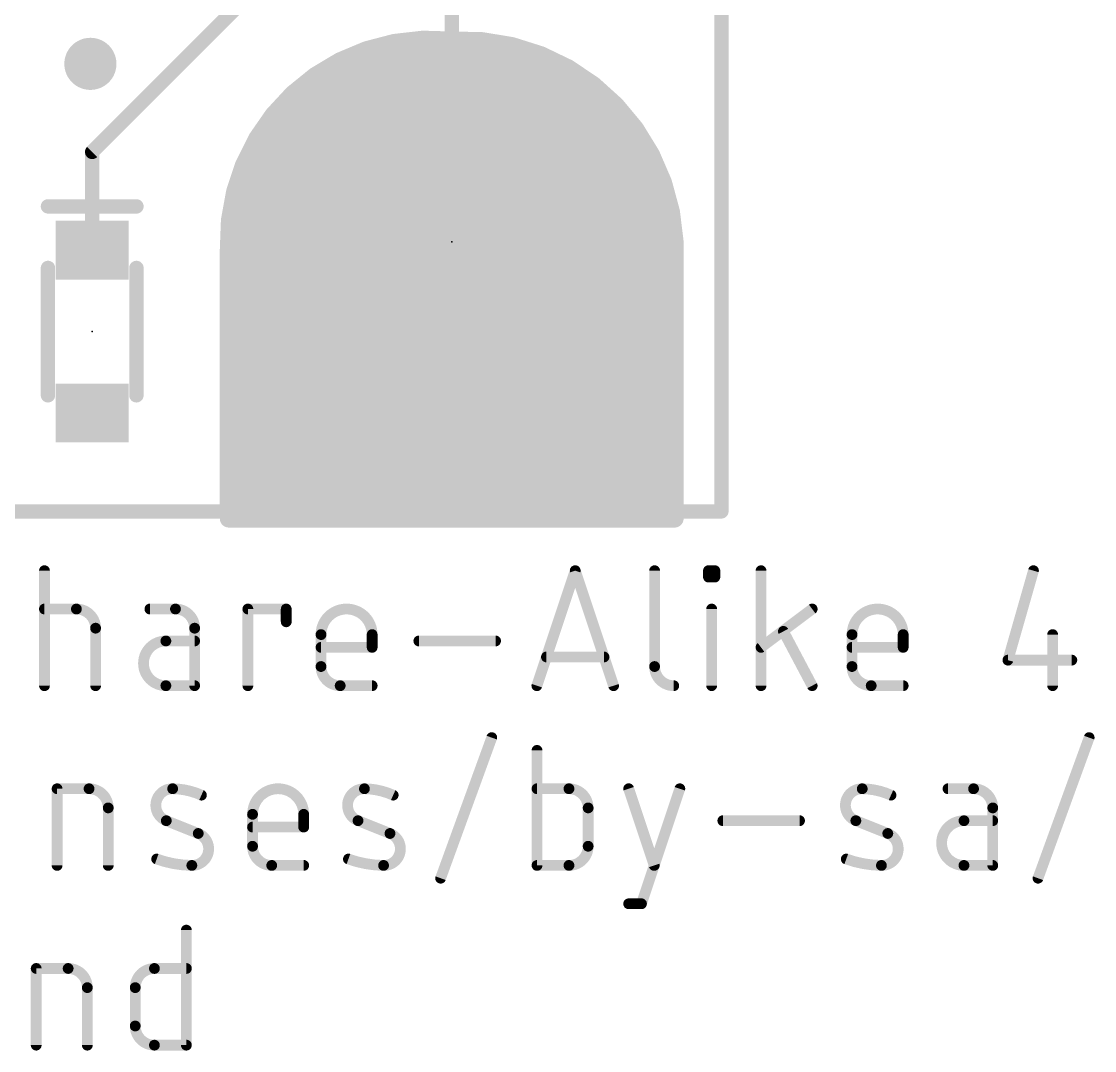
# Model space of a CAD drawing. Extents: x -32 to 103, y -61 to 35.
# Drawn here: x 28.21 to 43.37, y -7.62 to 6.92 of the extents above; entities that cross this region are included whole.
import ezdxf

# ---------------------------------------------------------------- set-up
doc = ezdxf.new("R2010")
doc.units = 0
for name, color, linetype in [('1', 12, 'CONTINUOUS'), ('16', 132, 'CONTINUOUS'), ('17', 110, 'CONTINUOUS'), ('18', 110, 'CONTINUOUS'), ('20', 53, 'CONTINUOUS'), ('21', 41, 'CONTINUOUS'), ('23', 53, 'CONTINUOUS'), ('29', 253, 'CONTINUOUS'), ('31', 253, 'CONTINUOUS'), ('51', 53, 'CONTINUOUS')]:
    doc.layers.add(name, color=color, linetype=linetype)

# ---------------------------------------------------------------- blocks, each defined once
blk = doc.blocks.new('RECT')
blk.add_solid([(-0.5, -0.5), (0.5, -0.5), (-0.5, 0.5), (0.5, 0.5)])
blk = doc.blocks.new('ROUNDP')
at = {"const_width": 0.5}
blk.add_lwpolyline([(0, -0.25, 1), (0, 0.25, 1), (0, -0.25)], format="xyb", dxfattribs=at)
blk = doc.blocks.new('ROUNDV')
at = {"const_width": 0.5}
blk.add_lwpolyline([(0, -0.25, 1), (0, 0.25, 1), (0, -0.25)], format="xyb", dxfattribs=at)

msp = doc.modelspace()

# ---------------------------------------------------------------- linework, layer by layer
at = {"layer": '1'}
for points, const_width in [([(38.1, 0), (38.1, 25.4)], 0.2032), ([(29.21, 5.08), (31.75, 7.62)], 0.2032), ([(34.29, 3.556), (34.29, 7.62)], 0.2032), ([(33.8562, 6.573), (33.4313, 6.4805)], 0.254), ([(34.29, 6.604), (33.8562, 6.573)], 0.254), ([(34.7238, 6.573), (34.29, 6.604)], 0.254), ([(35.1487, 6.4805), (34.7238, 6.573)], 0.254), ([(33.4313, 6.4805), (33.0238, 6.3286)], 0.254), ([(35.5562, 6.3286), (35.1487, 6.4805)], 0.254), ([(33.0238, 6.3286), (32.6421, 6.1201)], 0.254), ([(33.0813, 6.35), (35.4987, 6.35)], 0.254), ([(35.9379, 6.1201), (35.5562, 6.3286)], 0.254), ([(32.6421, 6.1201), (32.294, 5.8595)], 0.254), ([(32.6099, 6.096), (35.9701, 6.096)], 0.254), ([(36.286, 5.8595), (35.9379, 6.1201)], 0.254), ([(32.294, 5.8595), (31.9865, 5.552)], 0.254), ([(32.2765, 5.842), (36.3035, 5.842)], 0.254), ([(36.5935, 5.552), (36.286, 5.8595)], 0.254), ([(31.9865, 5.552), (31.7259, 5.2039)], 0.254), ([(32.0225, 5.588), (36.5575, 5.588)], 0.254), ([(36.8541, 5.2039), (36.5935, 5.552)], 0.254), ([(31.8233, 5.334), (36.7567, 5.334)], 0.254), ([(31.7259, 5.2039), (31.5174, 4.8222)], 0.254), ([(37.0626, 4.8222), (36.8541, 5.2039)], 0.254), ([(29.21, 3.69), (29.21, 5.08)], 0.2032), ([(31.6582, 5.08), (36.9218, 5.08)], 0.254), ([(31.5174, 4.8222), (31.3655, 4.4147)], 0.254), ([(31.5195, 4.826), (37.0605, 4.826)], 0.254), ([(37.2145, 4.4147), (37.0626, 4.8222)], 0.254), ([(31.4241, 4.572), (37.1559, 4.572)], 0.254), ([(31.3655, 4.4147), (31.273, 3.9898)], 0.254), ([(31.3444, 4.318), (37.2356, 4.318)], 0.254), ([(37.307, 3.9898), (37.2145, 4.4147)], 0.254), ([(31.273, 3.9898), (31.242, 3.556)], 0.254), ([(31.2892, 4.064), (37.2908, 4.064)], 0.254), ([(37.338, 3.556), (37.307, 3.9898)], 0.254), ([(31.2602, 3.81), (37.3198, 3.81)], 0.254), ([(31.242, 3.556), (31.242, 0)], 0.254), ([(31.242, 3.556), (37.338, 3.556)], 0.254), ([(37.338, 0), (37.338, 3.556)], 0.254), ([(31.242, 3.302), (37.338, 3.302)], 0.254), ([(31.242, 3.048), (37.338, 3.048)], 0.254), ([(31.242, 2.794), (37.338, 2.794)], 0.254), ([(31.242, 2.54), (37.338, 2.54)], 0.254), ([(31.242, 2.286), (37.338, 2.286)], 0.254), ([(31.242, 2.032), (37.338, 2.032)], 0.254), ([(31.242, 1.778), (37.338, 1.778)], 0.254), ([(31.242, 1.524), (37.338, 1.524)], 0.254), ([(31.242, 1.27), (37.338, 1.27)], 0.254), ([(31.242, 1.016), (37.338, 1.016)], 0.254), ([(31.242, 0.762), (37.338, 0.762)], 0.254), ([(31.242, 0.508), (37.338, 0.508)], 0.254), ([(31.242, 0.254), (37.338, 0.254)], 0.254), ([(0, 0), (38.1, 0)], 0.2032), ([(31.242, 0), (37.338, 0)], 0.254), ([(31.242, 0), (37.338, 0)], 0.254)]:
    msp.add_lwpolyline(points, dxfattribs=dict(at, const_width=const_width))
for points, const_width in [([(33.8517, 6.6363, 1), (33.8608, 6.5096)], 0.127), ([(33.8697, 6.5109, 1), (33.8427, 6.635)], 0.127), ([(34.2945, 6.6673, 1), (34.2855, 6.5407)], 0.127), ([(34.2945, 6.5407, 1), (34.2855, 6.6673)], 0.127), ([(34.7373, 6.635, 1), (34.7103, 6.5109)], 0.127), ([(34.7192, 6.5096, 1), (34.7283, 6.6363)], 0.127), ([(33.4178, 6.5426, 1), (33.4448, 6.4185)], 0.127), ([(33.4535, 6.421, 1), (33.4091, 6.54)], 0.127), ([(35.1709, 6.54, 1), (35.1265, 6.421)], 0.127), ([(35.1352, 6.4185, 1), (35.1622, 6.5426)], 0.127), ([(33.0016, 6.3881, 1), (33.046, 6.2691)], 0.127), ([(33.0542, 6.2728, 1), (32.9934, 6.3843)], 0.127), ([(33.0813, 6.4135, 1), (33.0813, 6.2865)], 0.127), ([(35.5866, 6.3843, 1), (35.5258, 6.2728)], 0.127), ([(35.4987, 6.2865, 1), (35.4987, 6.4135)], 0.127), ([(35.534, 6.2691, 1), (35.5784, 6.3881)], 0.127), ([(32.6099, 6.1595, 1), (32.6099, 6.0325)], 0.127), ([(32.6117, 6.1759, 1), (32.6726, 6.0644)], 0.127), ([(32.6802, 6.0693, 1), (32.6041, 6.171)], 0.127), ([(35.9759, 6.171, 1), (35.8998, 6.0693)], 0.127), ([(35.9074, 6.0644, 1), (35.9683, 6.1759)], 0.127), ([(35.9701, 6.0325, 1), (35.9701, 6.1595)], 0.127), ([(32.2765, 5.9055, 1), (32.2765, 5.7785)], 0.127), ([(32.2559, 5.9104, 1), (32.332, 5.8087)], 0.127), ([(32.3389, 5.8146, 1), (32.2491, 5.9044)], 0.127), ([(36.3309, 5.9044, 1), (36.2411, 5.8146)], 0.127), ([(36.248, 5.8087, 1), (36.3241, 5.9104)], 0.127), ([(36.3035, 5.7785, 1), (36.3035, 5.9055)], 0.127), ([(31.9416, 5.5969, 1), (32.0314, 5.5071)], 0.127), ([(32.0373, 5.514, 1), (31.9356, 5.5901)], 0.127), ([(32.0225, 5.6515, 1), (32.0225, 5.5245)], 0.127), ([(36.6444, 5.5901, 1), (36.5427, 5.514)], 0.127), ([(36.5486, 5.5071, 1), (36.6384, 5.5969)], 0.127), ([(36.5575, 5.5245, 1), (36.5575, 5.6515)], 0.127), ([(31.8233, 5.3975, 1), (31.8233, 5.2705)], 0.127), ([(36.7567, 5.2705, 1), (36.7567, 5.3975)], 0.127), ([(31.7816, 5.1734, 1), (31.6701, 5.2343)], 0.127), ([(36.9099, 5.2343, 1), (36.7984, 5.1734)], 0.127), ([(29.2608, 5.08, 1), (29.1592, 5.08)], 0.1016), ([(29.1741, 5.1159, 1), (29.2459, 5.0441)], 0.1016), ([(31.6582, 5.1435, 1), (31.6582, 5.0165)], 0.127), ([(31.675, 5.2419, 1), (31.7767, 5.1658)], 0.127), ([(36.8033, 5.1658, 1), (36.905, 5.2419)], 0.127), ([(36.9218, 5.0165, 1), (36.9218, 5.1435)], 0.127), ([(31.4617, 4.8526, 1), (31.5732, 4.7918)], 0.127), ([(31.5195, 4.8895, 1), (31.5195, 4.7625)], 0.127), ([(31.5769, 4.8, 1), (31.4579, 4.8444)], 0.127), ([(37.1221, 4.8444, 1), (37.0031, 4.8)], 0.127), ([(37.0068, 4.7918, 1), (37.1183, 4.8526)], 0.127), ([(37.0605, 4.7625, 1), (37.0605, 4.8895)], 0.127), ([(31.4241, 4.6355, 1), (31.4241, 4.5085)], 0.127), ([(37.1559, 4.5085, 1), (37.1559, 4.6355)], 0.127), ([(31.3444, 4.3815, 1), (31.3444, 4.2545)], 0.127), ([(31.306, 4.4369, 1), (31.425, 4.3925)], 0.127), ([(31.4275, 4.4012, 1), (31.3034, 4.4282)], 0.127), ([(37.2766, 4.4282, 1), (37.1525, 4.4012)], 0.127), ([(37.155, 4.3925, 1), (37.274, 4.4369)], 0.127), ([(37.2356, 4.2545, 1), (37.2356, 4.3815)], 0.127), ([(31.3364, 3.9852, 1), (31.2097, 3.9943)], 0.127), ([(31.2892, 4.1275, 1), (31.2892, 4.0005)], 0.127), ([(37.3703, 3.9943, 1), (37.2436, 3.9852)], 0.127), ([(37.2908, 4.0005, 1), (37.2908, 4.1275)], 0.127), ([(31.211, 4.0033, 1), (31.3351, 3.9763)], 0.127), ([(37.2449, 3.9763, 1), (37.369, 4.0033)], 0.127), ([(31.2602, 3.8735, 1), (31.2602, 3.7465)], 0.127), ([(37.3198, 3.7465, 1), (37.3198, 3.8735)], 0.127), ([(29.1592, 3.69, 1), (29.2608, 3.69)], 0.1016), ([(31.3055, 3.556, 1), (31.1785, 3.556)], 0.127), ([(31.242, 3.6195, 1), (31.242, 3.4925)], 0.127), ([(37.4015, 3.556, 1), (37.2745, 3.556)], 0.127), ([(37.338, 3.4925, 1), (37.338, 3.6195)], 0.127), ([(31.1787, 3.5605, 1), (31.3053, 3.5515)], 0.127), ([(34.2392, 3.556, 1), (34.3408, 3.556)], 0.1016), ([(37.2747, 3.5515, 1), (37.4013, 3.5605)], 0.127), ([(31.242, 3.3655, 1), (31.242, 3.2385)], 0.127), ([(37.338, 3.2385, 1), (37.338, 3.3655)], 0.127), ([(31.242, 3.1115, 1), (31.242, 2.9845)], 0.127), ([(37.338, 2.9845, 1), (37.338, 3.1115)], 0.127), ([(31.242, 2.8575, 1), (31.242, 2.7305)], 0.127), ([(37.338, 2.7305, 1), (37.338, 2.8575)], 0.127), ([(31.242, 2.6035, 1), (31.242, 2.4765)], 0.127), ([(37.338, 2.4765, 1), (37.338, 2.6035)], 0.127), ([(31.242, 2.3495, 1), (31.242, 2.2225)], 0.127), ([(37.338, 2.2225, 1), (37.338, 2.3495)], 0.127), ([(31.242, 2.0955, 1), (31.242, 1.9685)], 0.127), ([(37.338, 1.9685, 1), (37.338, 2.0955)], 0.127), ([(31.242, 1.8415, 1), (31.242, 1.7145)], 0.127), ([(37.338, 1.7145, 1), (37.338, 1.8415)], 0.127), ([(31.242, 1.5875, 1), (31.242, 1.4605)], 0.127), ([(37.338, 1.4605, 1), (37.338, 1.5875)], 0.127), ([(31.242, 1.3335, 1), (31.242, 1.2065)], 0.127), ([(37.338, 1.2065, 1), (37.338, 1.3335)], 0.127), ([(31.242, 1.0795, 1), (31.242, 0.9525)], 0.127), ([(37.338, 0.9525, 1), (37.338, 1.0795)], 0.127), ([(31.242, 0.8255, 1), (31.242, 0.6985)], 0.127), ([(37.338, 0.6985, 1), (37.338, 0.8255)], 0.127), ([(31.242, 0.5715, 1), (31.242, 0.4445)], 0.127), ([(37.338, 0.4445, 1), (37.338, 0.5715)], 0.127), ([(31.242, 0.3175, 1), (31.242, 0.1905)], 0.127), ([(37.338, 0.1905, 1), (37.338, 0.3175)], 0.127), ([(31.242, 0.0635, 1), (31.242, -0.0635)], 0.127), ([(31.242, 0.0635, 1), (31.242, -0.0635)], 0.127), ([(31.1785, 0, 1), (31.3055, 0)], 0.127), ([(37.2745, 0, 1), (37.4015, 0)], 0.127), ([(37.338, -0.0635, 1), (37.338, 0.0635)], 0.127), ([(37.338, -0.0635, 1), (37.338, 0.0635)], 0.127), ([(38.0492, 0, 1), (38.1508, 0)], 0.1016), ([(38.1, -0.0508, 1), (38.1, 0.0508)], 0.1016)]:
    msp.add_lwpolyline(points, format="xyb", dxfattribs=dict(at, const_width=const_width))
at = {"layer": '16'}
for points, const_width in [([(38.1, 25.4), (38.1, 0)], 0.2032), ([(33.8562, 6.573), (33.4313, 6.4805)], 0.254), ([(34.29, 6.604), (33.8562, 6.573)], 0.254), ([(34.7238, 6.573), (34.29, 6.604)], 0.254), ([(35.1487, 6.4805), (34.7238, 6.573)], 0.254), ([(33.4313, 6.4805), (33.0238, 6.3286)], 0.254), ([(35.5562, 6.3286), (35.1487, 6.4805)], 0.254), ([(33.0238, 6.3286), (32.6421, 6.1201)], 0.254), ([(33.0813, 6.35), (35.4987, 6.35)], 0.254), ([(35.9379, 6.1201), (35.5562, 6.3286)], 0.254), ([(32.6421, 6.1201), (32.294, 5.8595)], 0.254), ([(32.6099, 6.096), (35.9701, 6.096)], 0.254), ([(36.286, 5.8595), (35.9379, 6.1201)], 0.254), ([(32.294, 5.8595), (31.9865, 5.552)], 0.254), ([(32.2765, 5.842), (36.3035, 5.842)], 0.254), ([(36.5935, 5.552), (36.286, 5.8595)], 0.254), ([(31.9865, 5.552), (31.7259, 5.2039)], 0.254), ([(32.0225, 5.588), (36.5575, 5.588)], 0.254), ([(36.8541, 5.2039), (36.5935, 5.552)], 0.254), ([(31.8233, 5.334), (36.7567, 5.334)], 0.254), ([(31.7259, 5.2039), (31.5174, 4.8222)], 0.254), ([(37.0626, 4.8222), (36.8541, 5.2039)], 0.254), ([(31.6582, 5.08), (36.9218, 5.08)], 0.254), ([(31.5174, 4.8222), (31.3655, 4.4147)], 0.254), ([(31.5195, 4.826), (37.0605, 4.826)], 0.254), ([(37.2145, 4.4147), (37.0626, 4.8222)], 0.254), ([(31.4241, 4.572), (37.1559, 4.572)], 0.254), ([(31.3655, 4.4147), (31.273, 3.9898)], 0.254), ([(31.3444, 4.318), (37.2356, 4.318)], 0.254), ([(37.307, 3.9898), (37.2145, 4.4147)], 0.254), ([(31.273, 3.9898), (31.242, 3.556)], 0.254), ([(31.2892, 4.064), (37.2908, 4.064)], 0.254), ([(37.338, 3.556), (37.307, 3.9898)], 0.254), ([(31.2602, 3.81), (37.3198, 3.81)], 0.254), ([(31.242, 3.556), (31.242, 0)], 0.254), ([(31.242, 3.556), (37.338, 3.556)], 0.254), ([(37.338, 0), (37.338, 3.556)], 0.254), ([(31.242, 3.302), (37.338, 3.302)], 0.254), ([(31.242, 3.048), (37.338, 3.048)], 0.254), ([(31.242, 2.794), (37.338, 2.794)], 0.254), ([(31.242, 2.54), (37.338, 2.54)], 0.254), ([(31.242, 2.286), (37.338, 2.286)], 0.254), ([(31.242, 2.032), (37.338, 2.032)], 0.254), ([(31.242, 1.778), (37.338, 1.778)], 0.254), ([(31.242, 1.524), (37.338, 1.524)], 0.254), ([(31.242, 1.27), (37.338, 1.27)], 0.254), ([(31.242, 1.016), (37.338, 1.016)], 0.254), ([(31.242, 0.762), (37.338, 0.762)], 0.254), ([(31.242, 0.508), (37.338, 0.508)], 0.254), ([(31.242, 0.254), (37.338, 0.254)], 0.254), ([(38.1, 0), (0, 0)], 0.2032), ([(31.242, 0), (37.338, 0)], 0.254), ([(31.242, 0), (37.338, 0)], 0.254)]:
    msp.add_lwpolyline(points, dxfattribs=dict(at, const_width=const_width))
for points, const_width in [([(33.8517, 6.6363, 1), (33.8608, 6.5096)], 0.127), ([(33.8697, 6.5109, 1), (33.8427, 6.635)], 0.127), ([(34.2945, 6.6673, 1), (34.2855, 6.5407)], 0.127), ([(34.2945, 6.5407, 1), (34.2855, 6.6673)], 0.127), ([(34.7373, 6.635, 1), (34.7103, 6.5109)], 0.127), ([(34.7192, 6.5096, 1), (34.7283, 6.6363)], 0.127), ([(33.4178, 6.5426, 1), (33.4448, 6.4185)], 0.127), ([(33.4535, 6.421, 1), (33.4091, 6.54)], 0.127), ([(35.1709, 6.54, 1), (35.1265, 6.421)], 0.127), ([(35.1352, 6.4185, 1), (35.1622, 6.5426)], 0.127), ([(33.0016, 6.3881, 1), (33.046, 6.2691)], 0.127), ([(33.0542, 6.2728, 1), (32.9934, 6.3843)], 0.127), ([(33.0813, 6.4135, 1), (33.0813, 6.2865)], 0.127), ([(35.5866, 6.3843, 1), (35.5258, 6.2728)], 0.127), ([(35.4987, 6.2865, 1), (35.4987, 6.4135)], 0.127), ([(35.534, 6.2691, 1), (35.5784, 6.3881)], 0.127), ([(32.6099, 6.1595, 1), (32.6099, 6.0325)], 0.127), ([(32.6117, 6.1759, 1), (32.6726, 6.0644)], 0.127), ([(32.6802, 6.0693, 1), (32.6041, 6.171)], 0.127), ([(35.9759, 6.171, 1), (35.8998, 6.0693)], 0.127), ([(35.9074, 6.0644, 1), (35.9683, 6.1759)], 0.127), ([(35.9701, 6.0325, 1), (35.9701, 6.1595)], 0.127), ([(32.2765, 5.9055, 1), (32.2765, 5.7785)], 0.127), ([(32.2559, 5.9104, 1), (32.332, 5.8087)], 0.127), ([(32.3389, 5.8146, 1), (32.2491, 5.9044)], 0.127), ([(36.3309, 5.9044, 1), (36.2411, 5.8146)], 0.127), ([(36.248, 5.8087, 1), (36.3241, 5.9104)], 0.127), ([(36.3035, 5.7785, 1), (36.3035, 5.9055)], 0.127), ([(31.9416, 5.5969, 1), (32.0314, 5.5071)], 0.127), ([(32.0373, 5.514, 1), (31.9356, 5.5901)], 0.127), ([(32.0225, 5.6515, 1), (32.0225, 5.5245)], 0.127), ([(36.6444, 5.5901, 1), (36.5427, 5.514)], 0.127), ([(36.5486, 5.5071, 1), (36.6384, 5.5969)], 0.127), ([(36.5575, 5.5245, 1), (36.5575, 5.6515)], 0.127), ([(31.8233, 5.3975, 1), (31.8233, 5.2705)], 0.127), ([(36.7567, 5.2705, 1), (36.7567, 5.3975)], 0.127), ([(31.7816, 5.1734, 1), (31.6701, 5.2343)], 0.127), ([(36.9099, 5.2343, 1), (36.7984, 5.1734)], 0.127), ([(31.6582, 5.1435, 1), (31.6582, 5.0165)], 0.127), ([(31.675, 5.2419, 1), (31.7767, 5.1658)], 0.127), ([(36.8033, 5.1658, 1), (36.905, 5.2419)], 0.127), ([(36.9218, 5.0165, 1), (36.9218, 5.1435)], 0.127), ([(31.4617, 4.8526, 1), (31.5732, 4.7918)], 0.127), ([(31.5195, 4.8895, 1), (31.5195, 4.7625)], 0.127), ([(31.5769, 4.8, 1), (31.4579, 4.8444)], 0.127), ([(37.1221, 4.8444, 1), (37.0031, 4.8)], 0.127), ([(37.0068, 4.7918, 1), (37.1183, 4.8526)], 0.127), ([(37.0605, 4.7625, 1), (37.0605, 4.8895)], 0.127), ([(31.4241, 4.6355, 1), (31.4241, 4.5085)], 0.127), ([(37.1559, 4.5085, 1), (37.1559, 4.6355)], 0.127), ([(31.3444, 4.3815, 1), (31.3444, 4.2545)], 0.127), ([(31.306, 4.4369, 1), (31.425, 4.3925)], 0.127), ([(31.4275, 4.4012, 1), (31.3034, 4.4282)], 0.127), ([(37.2766, 4.4282, 1), (37.1525, 4.4012)], 0.127), ([(37.155, 4.3925, 1), (37.274, 4.4369)], 0.127), ([(37.2356, 4.2545, 1), (37.2356, 4.3815)], 0.127), ([(31.3364, 3.9852, 1), (31.2097, 3.9943)], 0.127), ([(31.2892, 4.1275, 1), (31.2892, 4.0005)], 0.127), ([(37.3703, 3.9943, 1), (37.2436, 3.9852)], 0.127), ([(37.2908, 4.0005, 1), (37.2908, 4.1275)], 0.127), ([(31.211, 4.0033, 1), (31.3351, 3.9763)], 0.127), ([(37.2449, 3.9763, 1), (37.369, 4.0033)], 0.127), ([(31.2602, 3.8735, 1), (31.2602, 3.7465)], 0.127), ([(37.3198, 3.7465, 1), (37.3198, 3.8735)], 0.127), ([(31.3055, 3.556, 1), (31.1785, 3.556)], 0.127), ([(31.242, 3.6195, 1), (31.242, 3.4925)], 0.127), ([(37.4015, 3.556, 1), (37.2745, 3.556)], 0.127), ([(37.338, 3.4925, 1), (37.338, 3.6195)], 0.127), ([(31.1787, 3.5605, 1), (31.3053, 3.5515)], 0.127), ([(37.2747, 3.5515, 1), (37.4013, 3.5605)], 0.127), ([(31.242, 3.3655, 1), (31.242, 3.2385)], 0.127), ([(37.338, 3.2385, 1), (37.338, 3.3655)], 0.127), ([(31.242, 3.1115, 1), (31.242, 2.9845)], 0.127), ([(37.338, 2.9845, 1), (37.338, 3.1115)], 0.127), ([(31.242, 2.8575, 1), (31.242, 2.7305)], 0.127), ([(37.338, 2.7305, 1), (37.338, 2.8575)], 0.127), ([(31.242, 2.6035, 1), (31.242, 2.4765)], 0.127), ([(37.338, 2.4765, 1), (37.338, 2.6035)], 0.127), ([(31.242, 2.3495, 1), (31.242, 2.2225)], 0.127), ([(37.338, 2.2225, 1), (37.338, 2.3495)], 0.127), ([(31.242, 2.0955, 1), (31.242, 1.9685)], 0.127), ([(37.338, 1.9685, 1), (37.338, 2.0955)], 0.127), ([(31.242, 1.8415, 1), (31.242, 1.7145)], 0.127), ([(37.338, 1.7145, 1), (37.338, 1.8415)], 0.127), ([(31.242, 1.5875, 1), (31.242, 1.4605)], 0.127), ([(37.338, 1.4605, 1), (37.338, 1.5875)], 0.127), ([(31.242, 1.3335, 1), (31.242, 1.2065)], 0.127), ([(37.338, 1.2065, 1), (37.338, 1.3335)], 0.127), ([(31.242, 1.0795, 1), (31.242, 0.9525)], 0.127), ([(37.338, 0.9525, 1), (37.338, 1.0795)], 0.127), ([(31.242, 0.8255, 1), (31.242, 0.6985)], 0.127), ([(37.338, 0.6985, 1), (37.338, 0.8255)], 0.127), ([(31.242, 0.5715, 1), (31.242, 0.4445)], 0.127), ([(37.338, 0.4445, 1), (37.338, 0.5715)], 0.127), ([(31.242, 0.3175, 1), (31.242, 0.1905)], 0.127), ([(37.338, 0.1905, 1), (37.338, 0.3175)], 0.127), ([(31.242, 0.0635, 1), (31.242, -0.0635)], 0.127), ([(31.242, 0.0635, 1), (31.242, -0.0635)], 0.127), ([(31.1785, 0, 1), (31.3055, 0)], 0.127), ([(37.2745, 0, 1), (37.4015, 0)], 0.127), ([(37.338, -0.0635, 1), (37.338, 0.0635)], 0.127), ([(37.338, -0.0635, 1), (37.338, 0.0635)], 0.127), ([(38.0492, 0, 1), (38.1508, 0)], 0.1016), ([(38.1, -0.0508, 1), (38.1, 0.0508)], 0.1016)]:
    msp.add_lwpolyline(points, format="xyb", dxfattribs=dict(at, const_width=const_width))
at = {"layer": '20', "const_width": 0.2032}
for points in [[(38.1, 0), (38.1, 25.4)], [(0, 0), (38.1, 0)]]:
    msp.add_lwpolyline(points, dxfattribs=at)
at = {"layer": '20', "const_width": 0.1016}
for points in [[(38.0492, 0, 1), (38.1508, 0)], [(38.1, -0.0508, 1), (38.1, 0.0508)]]:
    msp.add_lwpolyline(points, format="xyb", dxfattribs=at)
at = {"layer": '21', "const_width": 0.2032}
for points in [[(29.835, 4.31), (28.585, 4.31)], [(28.585, 3.44), (28.585, 1.64)], [(29.835, 3.44), (29.835, 1.64)]]:
    msp.add_lwpolyline(points, dxfattribs=at)
at = {"layer": '21', "const_width": 0.1016}
for points in [[(28.585, 4.3608, 1), (28.585, 4.2592)], [(29.835, 4.2592, 1), (29.835, 4.3608)], [(28.6358, 3.44, 1), (28.5342, 3.44)], [(29.8858, 3.44, 1), (29.7842, 3.44)], [(28.5342, 1.64, 1), (28.6358, 1.64)], [(29.7842, 1.64, 1), (29.8858, 1.64)]]:
    msp.add_lwpolyline(points, format="xyb", dxfattribs=at)
at = {"layer": '23'}
for p in [(34.29, 3.81), (29.21, 2.54)]:
    msp.add_point(p, dxfattribs=at)
at = {"layer": '29', "const_width": 0.254}
for points in [[(33.0863, 6.5181), (33.4797, 6.6207)], [(33.4158, 6.604), (34.9727, 6.604)], [(33.4797, 6.6207), (33.8836, 6.6665)], [(33.8836, 6.6665), (34.29, 6.6548)], [(34.29, 6.6548), (34.7181, 6.646)], [(34.7181, 6.646), (35.1406, 6.5763)], [(35.1406, 6.5763), (35.5489, 6.4473)], [(32.7114, 6.3609), (33.0863, 6.5181)], [(35.5489, 6.4473), (35.9346, 6.2614)], [(32.3625, 6.1522), (32.7114, 6.3609)], [(32.6933, 6.35), (35.7507, 6.35)], [(35.9346, 6.2614), (36.29, 6.0225)], [(32.0467, 5.8962), (32.3625, 6.1522)], [(32.2932, 6.096), (36.1807, 6.096)], [(36.29, 6.0225), (36.6077, 5.7355)], [(31.7703, 5.5981), (32.0467, 5.8962)], [(31.9965, 5.842), (36.4898, 5.842)], [(36.6077, 5.7355), (36.8814, 5.4062)], [(31.5388, 5.2639), (31.7703, 5.5981)], [(31.7633, 5.588), (36.7303, 5.588)], [(31.5874, 5.334), (36.9257, 5.334)], [(36.8814, 5.4062), (37.1054, 5.0413)], [(31.357, 4.9003), (31.5388, 5.2639)], [(31.4468, 5.08), (37.0817, 5.08)], [(37.1054, 5.0413), (37.2753, 4.6482)], [(31.2284, 4.5146), (31.357, 4.9003)], [(31.3322, 4.826), (37.1985, 4.826)], [(37.2753, 4.6482), (37.3874, 4.235)], [(31.1557, 4.1146), (31.2284, 4.5146)], [(31.2475, 4.572), (37.2959, 4.572)], [(31.1927, 4.318), (37.3649, 4.318)], [(37.3874, 4.235), (37.4396, 3.81)], [(31.1404, 3.7084), (31.1557, 4.1146)], [(31.1538, 4.064), (37.4084, 4.064)], [(31.1404, -0.1016), (31.1404, 3.7084)], [(31.1442, 3.81), (37.4396, 3.81)], [(37.4396, 3.81), (37.4396, -0.1016)], [(31.1404, 3.556), (37.4396, 3.556)], [(31.1404, 3.302), (37.4396, 3.302)], [(31.1404, 3.048), (37.4396, 3.048)], [(31.1404, 2.794), (37.4396, 2.794)], [(31.1404, 2.54), (37.4396, 2.54)], [(31.1404, 2.286), (37.4396, 2.286)], [(31.1404, 2.032), (37.4396, 2.032)], [(31.1404, 1.778), (37.4396, 1.778)], [(31.1404, 1.524), (37.4396, 1.524)], [(31.1404, 1.27), (37.4396, 1.27)], [(31.1404, 1.016), (37.4396, 1.016)], [(31.1404, 0.762), (37.4396, 0.762)], [(31.1404, 0.508), (37.4396, 0.508)], [(31.1404, 0.254), (37.4396, 0.254)], [(31.1404, 0), (37.4396, 0)], [(37.4396, -0.1016), (31.1404, -0.1016)]]:
    msp.add_lwpolyline(points, dxfattribs=at)
at = {"layer": '29', "const_width": 0.127}
for points in [[(33.4158, 6.6675, 1), (33.4158, 6.5405)], [(33.4725, 6.6838, 1), (33.4869, 6.5576)], [(33.4957, 6.5592, 1), (33.4637, 6.6821)], [(33.8855, 6.73, 1), (33.8818, 6.6031)], [(33.8908, 6.6034, 1), (33.8765, 6.7296)], [(34.2913, 6.7183, 1), (34.2887, 6.5913)], [(34.2882, 6.5913, 1), (34.2918, 6.7183)], [(34.7284, 6.7086, 1), (34.7078, 6.5833)], [(34.7168, 6.5825, 1), (34.7194, 6.7095)], [(34.9727, 6.5405, 1), (34.9727, 6.6675)], [(35.1597, 6.6369, 1), (35.1214, 6.5158)], [(35.1303, 6.5137, 1), (35.1509, 6.639)], [(33.0703, 6.5795, 1), (33.1023, 6.4566)], [(33.1109, 6.4595, 1), (33.0618, 6.5766)], [(35.5764, 6.5045, 1), (35.5213, 6.3901)], [(35.5297, 6.3867, 1), (35.568, 6.5078)], [(32.6933, 6.4135, 1), (32.6933, 6.2865)], [(32.6869, 6.4194, 1), (32.736, 6.3023)], [(32.744, 6.3064, 1), (32.6788, 6.4154)], [(35.7507, 6.2865, 1), (35.7507, 6.4135)], [(35.97, 6.3141, 1), (35.8992, 6.2087)], [(35.907, 6.2042, 1), (35.9622, 6.3186)], [(32.2932, 6.1595, 1), (32.2932, 6.0325)], [(32.3299, 6.2067, 1), (32.3951, 6.0977)], [(32.4025, 6.1028, 1), (32.3226, 6.2015)], [(36.1807, 6.0325, 1), (36.1807, 6.1595)], [(36.3325, 6.0697, 1), (36.2474, 5.9754)], [(36.2545, 5.9698, 1), (36.3254, 6.0752)], [(31.9965, 5.9055, 1), (31.9965, 5.7785)], [(32.0067, 5.9455, 1), (32.0867, 5.8469)], [(32.0933, 5.853, 1), (32.0001, 5.9394)], [(36.4898, 5.7785, 1), (36.4898, 5.9055)], [(36.6566, 5.7761, 1), (36.5589, 5.6949)], [(36.5652, 5.6884, 1), (36.6503, 5.7826)], [(31.7633, 5.6515, 1), (31.7633, 5.5245)], [(31.7237, 5.6413, 1), (31.8168, 5.5549)], [(31.8225, 5.562, 1), (31.7181, 5.6343)], [(36.7303, 5.5245, 1), (36.7303, 5.6515)], [(31.5874, 5.3975, 1), (31.5874, 5.2705)], [(36.9355, 5.4394, 1), (36.8273, 5.373)], [(36.8326, 5.3656, 1), (36.9302, 5.4468)], [(36.9257, 5.2705, 1), (36.9257, 5.3975)], [(31.4866, 5.3001, 1), (31.591, 5.2277)], [(31.5956, 5.2355, 1), (31.482, 5.2923)], [(31.4468, 5.1435, 1), (31.4468, 5.0165)], [(37.1637, 5.0665, 1), (37.0471, 5.0161)], [(37.0817, 5.0165, 1), (37.0817, 5.1435)], [(31.4172, 4.8802, 1), (31.2967, 4.9204)], [(37.0513, 5.0081, 1), (37.1596, 5.0745)], [(31.3322, 4.8895, 1), (31.3322, 4.7625)], [(31.3002, 4.9287, 1), (31.4138, 4.8719)], [(37.1985, 4.7625, 1), (37.1985, 4.8895)], [(37.3365, 4.6649, 1), (37.214, 4.6316)], [(37.217, 4.6231, 1), (37.3335, 4.6734)], [(31.1682, 4.5347, 1), (31.2887, 4.4945)], [(31.2909, 4.5033, 1), (31.1659, 4.526)], [(31.2475, 4.6355, 1), (31.2475, 4.5085)], [(37.2959, 4.5085, 1), (37.2959, 4.6355)], [(31.1927, 4.3815, 1), (31.1927, 4.2545)], [(37.3649, 4.2545, 1), (37.3649, 4.3815)], [(37.4504, 4.2427, 1), (37.3244, 4.2273)], [(37.3261, 4.2184, 1), (37.4487, 4.2516)], [(31.1538, 4.1275, 1), (31.1538, 4.0005)], [(31.2192, 4.1122, 1), (31.0923, 4.117)], [(31.0933, 4.126, 1), (31.2182, 4.1033)], [(37.4084, 4.0005, 1), (37.4084, 4.1275)], [(31.2039, 3.7084, 1), (31.0769, 3.7084)], [(31.1442, 3.8735, 1), (31.1442, 3.7465)], [(37.5031, 3.81, 1), (37.3761, 3.81)], [(37.3766, 3.8023, 1), (37.5026, 3.8177)], [(37.4396, 3.7465, 1), (37.4396, 3.8735)], [(31.0769, 3.7108, 1), (31.2039, 3.706)], [(31.1404, 3.6195, 1), (31.1404, 3.4925)], [(37.4396, 3.4925, 1), (37.4396, 3.6195)], [(31.1404, 3.3655, 1), (31.1404, 3.2385)], [(37.4396, 3.2385, 1), (37.4396, 3.3655)], [(31.1404, 3.1115, 1), (31.1404, 2.9845)], [(37.4396, 2.9845, 1), (37.4396, 3.1115)], [(31.1404, 2.8575, 1), (31.1404, 2.7305)], [(37.4396, 2.7305, 1), (37.4396, 2.8575)], [(31.1404, 2.6035, 1), (31.1404, 2.4765)], [(37.4396, 2.4765, 1), (37.4396, 2.6035)], [(31.1404, 2.3495, 1), (31.1404, 2.2225)], [(37.4396, 2.2225, 1), (37.4396, 2.3495)], [(31.1404, 2.0955, 1), (31.1404, 1.9685)], [(37.4396, 1.9685, 1), (37.4396, 2.0955)], [(31.1404, 1.8415, 1), (31.1404, 1.7145)], [(37.4396, 1.7145, 1), (37.4396, 1.8415)], [(31.1404, 1.5875, 1), (31.1404, 1.4605)], [(37.4396, 1.4605, 1), (37.4396, 1.5875)], [(31.1404, 1.3335, 1), (31.1404, 1.2065)], [(37.4396, 1.2065, 1), (37.4396, 1.3335)], [(31.1404, 1.0795, 1), (31.1404, 0.9525)], [(37.4396, 0.9525, 1), (37.4396, 1.0795)], [(31.1404, 0.8255, 1), (31.1404, 0.6985)], [(37.4396, 0.6985, 1), (37.4396, 0.8255)], [(31.1404, 0.5715, 1), (31.1404, 0.4445)], [(37.4396, 0.4445, 1), (37.4396, 0.5715)], [(31.1404, 0.3175, 1), (31.1404, 0.1905)], [(37.4396, 0.1905, 1), (37.4396, 0.3175)], [(31.1404, 0.0635, 1), (31.1404, -0.0635)], [(31.1404, -0.0381, 1), (31.1404, -0.1651)], [(37.4396, -0.0635, 1), (37.4396, 0.0635)], [(37.4396, -0.1651, 1), (37.4396, -0.0381)], [(31.0769, -0.1016, 1), (31.2039, -0.1016)], [(37.3761, -0.1016, 1), (37.5031, -0.1016)]]:
    msp.add_lwpolyline(points, format="xyb", dxfattribs=at)
at = {"layer": '51', "const_width": 0.1524}
for points in [[(28.5354, -2.4638), (28.5354, -0.8382)], [(35.493, -2.4638), (36.0349, -0.8382)], [(36.0349, -0.8382), (36.5768, -2.4638)], [(37.1563, -0.8382), (37.1563, -2.1929)], [(37.9176, -0.9285), (37.9176, -0.8382)], [(37.9176, -0.8382), (38.0079, -0.8382)], [(38.0079, -0.9285), (37.9176, -0.9285)], [(38.0079, -0.8382), (38.0079, -0.9285)], [(38.6605, -2.4638), (38.6605, -0.8382)], [(42.5097, -0.8382), (42.1485, -2.1026)], [(28.5354, -1.3801), (28.987, -1.3801)], [(30.3864, -1.3801), (30.0252, -1.3801)], [(31.4096, -2.4638), (31.4096, -1.3801)], [(31.4096, -1.3801), (31.9515, -1.3801)], [(31.9515, -1.3801), (31.9515, -1.5607)], [(37.9628, -2.4638), (37.9628, -1.3801)], [(39.383, -1.3801), (38.6605, -1.9219)], [(29.2579, -1.651), (29.2579, -2.4638)], [(30.6574, -2.4638), (30.6574, -1.651)], [(32.4432, -2.1929), (32.4432, -1.7413)], [(33.1657, -1.7413), (33.1657, -1.9219)], [(39.383, -2.4638), (38.9766, -1.6962)], [(39.9462, -2.1929), (39.9462, -1.7413)], [(40.6687, -1.7413), (40.6687, -1.9219)], [(42.7806, -1.7413), (42.7806, -2.4638)], [(30.6574, -1.8316), (30.251, -1.8316)], [(33.8257, -1.8316), (34.9094, -1.8316)], [(33.1657, -1.9219), (32.4432, -1.9219)], [(40.6687, -1.9219), (39.9462, -1.9219)], [(36.4413, -2.0574), (35.6285, -2.0574)], [(42.1485, -2.1026), (43.0516, -2.1026)], [(30.251, -2.4638), (30.6574, -2.4638)], [(33.1657, -2.4638), (32.7141, -2.4638)], [(40.6687, -2.4638), (40.2171, -2.4638)], [(34.133, -5.1844), (34.8555, -3.1976)], [(42.5739, -5.1844), (43.2964, -3.1976)], [(35.4951, -3.3782), (35.4951, -5.0038)], [(28.7142, -5.0038), (28.7142, -3.9201)], [(28.7142, -3.9201), (29.1658, -3.9201)], [(35.9466, -3.9201), (35.4951, -3.9201)], [(36.7903, -3.9201), (37.1516, -5.0038)], [(36.971, -5.5457), (37.5128, -3.9201)], [(41.6634, -3.9201), (41.3022, -3.9201)], [(29.4367, -4.191), (29.4367, -5.0038)], [(31.4757, -4.7329), (31.4757, -4.2813)], [(32.1982, -4.2813), (32.1982, -4.4619)], [(36.2176, -4.7329), (36.2176, -4.191)], [(41.9343, -5.0038), (41.9343, -4.191)], [(30.708, -4.5522), (30.2565, -4.3716)], [(32.1982, -4.4619), (31.4757, -4.4619)], [(33.4175, -4.5522), (32.9659, -4.3716)], [(38.1207, -4.3716), (39.2045, -4.3716)], [(40.4515, -4.5522), (39.9999, -4.3716)], [(41.9343, -4.3716), (41.5279, -4.3716)], [(32.1982, -5.0038), (31.7467, -5.0038)], [(35.4951, -5.0038), (35.9466, -5.0038)], [(41.5279, -5.0038), (41.9343, -5.0038)], [(36.7903, -5.5457), (36.971, -5.5457)], [(30.5406, -5.9182), (30.5406, -7.5438)], [(28.4186, -7.5438), (28.4186, -6.4601)], [(28.4186, -6.4601), (28.8702, -6.4601)], [(30.089, -6.4601), (30.5406, -6.4601)], [(29.1411, -6.731), (29.1411, -7.5438)], [(29.8181, -7.2729), (29.8181, -6.731)], [(30.5406, -7.5438), (30.089, -7.5438)]]:
    msp.add_lwpolyline(points, dxfattribs=at)
at = {"layer": '51'}
for points, const_width in [([(28.5735, -0.8382, 1), (28.4973, -0.8382)], 0.0762), ([(36.0711, -0.8262, 1), (35.9988, -0.8502)], 0.0762), ([(36.0711, -0.8502, 1), (35.9988, -0.8262)], 0.0762), ([(37.1944, -0.8382, 1), (37.1182, -0.8382)], 0.0762), ([(37.9557, -0.8382, 1), (37.8795, -0.8382)], 0.0762), ([(37.9176, -0.8001, 1), (37.9176, -0.8763)], 0.0762), ([(37.9176, -0.8904, 1), (37.9176, -0.9666)], 0.0762), ([(37.8795, -0.9285, 1), (37.9557, -0.9285)], 0.0762), ([(38.046, -0.8382, 1), (37.9698, -0.8382)], 0.0762), ([(37.9698, -0.9285, 1), (38.046, -0.9285)], 0.0762), ([(38.0079, -0.8763, 1), (38.0079, -0.8001)], 0.0762), ([(38.0079, -0.9666, 1), (38.0079, -0.8904)], 0.0762), ([(38.6986, -0.8382, 1), (38.6224, -0.8382)], 0.0762), ([(42.5463, -0.8487, 1), (42.4731, -0.8277)], 0.0762), ([(28.5354, -1.342, 1), (28.5354, -1.4182)], 0.0762), ([(29.2579, -1.651, 0.4142), (28.987, -1.3801)], 0.1524), ([(28.987, -1.342, 1), (28.987, -1.4182)], 0.0762), ([(28.987, -1.4182, 1), (28.987, -1.342)], 0.0762), ([(30.0252, -1.342, 1), (30.0252, -1.4182)], 0.0762), ([(30.6574, -1.651, 0.4142), (30.3864, -1.3801)], 0.1524), ([(30.3864, -1.342, 1), (30.3864, -1.4182)], 0.0762), ([(30.3864, -1.4182, 1), (30.3864, -1.342)], 0.0762), ([(31.4477, -1.3801, 1), (31.3715, -1.3801)], 0.0762), ([(31.4096, -1.342, 1), (31.4096, -1.4182)], 0.0762), ([(31.9896, -1.3801, 1), (31.9134, -1.3801)], 0.0762), ([(31.9515, -1.4182, 1), (31.9515, -1.342)], 0.0762), ([(33.1657, -1.7413, 1), (32.4432, -1.7413)], 0.1524), ([(38.0009, -1.3801, 1), (37.9247, -1.3801)], 0.0762), ([(39.4058, -1.4105, 1), (39.3601, -1.3496)], 0.0762), ([(40.6687, -1.7413, 1), (39.9462, -1.7413)], 0.1524), ([(29.296, -1.651, 1), (29.2198, -1.651)], 0.0762), ([(29.2198, -1.651, 1), (29.296, -1.651)], 0.0762), ([(30.6955, -1.651, 1), (30.6193, -1.651)], 0.0762), ([(30.6193, -1.651, 1), (30.6955, -1.651)], 0.0762), ([(31.9134, -1.5607, 1), (31.9896, -1.5607)], 0.0762), ([(32.4813, -1.7413, 1), (32.4051, -1.7413)], 0.0762), ([(33.2038, -1.7413, 1), (33.1276, -1.7413)], 0.0762), ([(39.0102, -1.6783, 1), (38.9429, -1.714)], 0.0762), ([(39.9843, -1.7413, 1), (39.9081, -1.7413)], 0.0762), ([(40.7068, -1.7413, 1), (40.6306, -1.7413)], 0.0762), ([(42.8187, -1.7413, 1), (42.7425, -1.7413)], 0.0762), ([(30.251, -1.8316, 1), (30.251, -2.4638)], 0.1524), ([(30.251, -1.7935, 1), (30.251, -1.8697)], 0.0762), ([(30.251, -1.8697, 1), (30.251, -1.7935)], 0.0762), ([(30.6574, -1.8697, 1), (30.6574, -1.7935)], 0.0762), ([(32.4051, -1.7413, 1), (32.4813, -1.7413)], 0.0762), ([(33.1276, -1.7413, 1), (33.2038, -1.7413)], 0.0762), ([(33.8257, -1.7935, 1), (33.8257, -1.8697)], 0.0762), ([(34.9094, -1.8697, 1), (34.9094, -1.7935)], 0.0762), ([(39.9081, -1.7413, 1), (39.9843, -1.7413)], 0.0762), ([(40.6306, -1.7413, 1), (40.7068, -1.7413)], 0.0762), ([(32.4432, -1.8838, 1), (32.4432, -1.96)], 0.0762), ([(33.1276, -1.9219, 1), (33.2038, -1.9219)], 0.0762), ([(33.1657, -1.96, 1), (33.1657, -1.8838)], 0.0762), ([(38.6376, -1.8915, 1), (38.6833, -1.9524)], 0.0762), ([(39.9462, -1.8838, 1), (39.9462, -1.96)], 0.0762), ([(40.6306, -1.9219, 1), (40.7068, -1.9219)], 0.0762), ([(40.6687, -1.96, 1), (40.6687, -1.8838)], 0.0762), ([(32.4432, -2.1929, 0.4142), (32.7141, -2.4638)], 0.1524), ([(32.4813, -2.1929, 1), (32.4051, -2.1929)], 0.0762), ([(35.6285, -2.0193, 1), (35.6285, -2.0955)], 0.0762), ([(36.4413, -2.0955, 1), (36.4413, -2.0193)], 0.0762), ([(37.1563, -2.1929, 0.4142), (37.4272, -2.4638)], 0.1524), ([(37.1944, -2.1929, 1), (37.1182, -2.1929)], 0.0762), ([(39.9462, -2.1929, 0.4142), (40.2171, -2.4638)], 0.1524), ([(39.9843, -2.1929, 1), (39.9081, -2.1929)], 0.0762), ([(42.1118, -2.0921, 1), (42.1851, -2.113)], 0.0762), ([(42.1485, -2.0645, 1), (42.1485, -2.1407)], 0.0762), ([(43.0516, -2.1407, 1), (43.0516, -2.0645)], 0.0762), ([(32.4051, -2.1929, 1), (32.4813, -2.1929)], 0.0762), ([(37.1182, -2.1929, 1), (37.1944, -2.1929)], 0.0762), ([(39.9081, -2.1929, 1), (39.9843, -2.1929)], 0.0762), ([(28.4973, -2.4638, 1), (28.5735, -2.4638)], 0.0762), ([(29.2198, -2.4638, 1), (29.296, -2.4638)], 0.0762), ([(30.251, -2.4257, 1), (30.251, -2.5019)], 0.0762), ([(30.251, -2.5019, 1), (30.251, -2.4257)], 0.0762), ([(30.6193, -2.4638, 1), (30.6955, -2.4638)], 0.0762), ([(30.6574, -2.5019, 1), (30.6574, -2.4257)], 0.0762), ([(31.3715, -2.4638, 1), (31.4477, -2.4638)], 0.0762), ([(32.7141, -2.4257, 1), (32.7141, -2.5019)], 0.0762), ([(32.7141, -2.5019, 1), (32.7141, -2.4257)], 0.0762), ([(33.1657, -2.5019, 1), (33.1657, -2.4257)], 0.0762), ([(35.4569, -2.4518, 1), (35.5292, -2.4758)], 0.0762), ([(36.5406, -2.4758, 1), (36.6129, -2.4518)], 0.0762), ([(37.4272, -2.5019, 1), (37.4272, -2.4257)], 0.0762), ([(37.9247, -2.4638, 1), (38.0009, -2.4638)], 0.0762), ([(38.6224, -2.4638, 1), (38.6986, -2.4638)], 0.0762), ([(39.3493, -2.4816, 1), (39.4166, -2.446)], 0.0762), ([(40.2171, -2.4257, 1), (40.2171, -2.5019)], 0.0762), ([(40.2171, -2.5019, 1), (40.2171, -2.4257)], 0.0762), ([(40.6687, -2.5019, 1), (40.6687, -2.4257)], 0.0762), ([(42.7425, -2.4638, 1), (42.8187, -2.4638)], 0.0762), ([(34.8913, -3.2106, 1), (34.8197, -3.1846)], 0.0762), ([(43.3322, -3.2106, 1), (43.2606, -3.1846)], 0.0762), ([(35.5332, -3.3782, 1), (35.457, -3.3782)], 0.0762), ([(28.7523, -3.9201, 1), (28.6761, -3.9201)], 0.0762), ([(28.7142, -3.882, 1), (28.7142, -3.9582)], 0.0762), ([(29.4367, -4.191, 0.4142), (29.1658, -3.9201)], 0.1524), ([(29.1658, -3.882, 1), (29.1658, -3.9582)], 0.0762), ([(29.1658, -3.9582, 1), (29.1658, -3.882)], 0.0762), ([(30.3468, -3.9201, 0.8318), (30.2565, -4.3716)], 0.1524), ([(30.3473, -3.882, 1), (30.3462, -3.9582)], 0.0762), ([(30.7532, -4.0104, 0.1026), (30.3468, -3.9201)], 0.1524), ([(30.3462, -3.9582, 1), (30.3473, -3.882)], 0.0762), ([(30.7376, -4.0451, 1), (30.7688, -3.9756)], 0.0762), ([(32.1982, -4.2813, 1), (31.4757, -4.2813)], 0.1524), ([(33.0562, -3.9201, 0.8318), (32.9659, -4.3716)], 0.1524), ([(33.4626, -4.0104, 0.1026), (33.0562, -3.9201)], 0.1524), ([(33.0568, -3.882, 1), (33.0557, -3.9582)], 0.0762), ([(33.0557, -3.9582, 1), (33.0568, -3.882)], 0.0762), ([(33.447, -4.0451, 1), (33.4782, -3.9756)], 0.0762), ([(35.4951, -3.882, 1), (35.4951, -3.9582)], 0.0762), ([(36.2176, -4.191, 0.4142), (35.9466, -3.9201)], 0.1524), ([(35.9466, -3.882, 1), (35.9466, -3.9582)], 0.0762), ([(35.9466, -3.9582, 1), (35.9466, -3.882)], 0.0762), ([(36.8265, -3.908, 1), (36.7542, -3.9321)], 0.0762), ([(37.549, -3.9321, 1), (37.4767, -3.908)], 0.0762), ([(40.0902, -3.9201, 0.8318), (39.9999, -4.3716)], 0.1524), ([(40.4966, -4.0104, 0.1026), (40.0902, -3.9201)], 0.1524), ([(40.0908, -3.882, 1), (40.0897, -3.9582)], 0.0762), ([(40.0897, -3.9582, 1), (40.0908, -3.882)], 0.0762), ([(40.481, -4.0451, 1), (40.5123, -3.9756)], 0.0762), ([(41.3022, -3.882, 1), (41.3022, -3.9582)], 0.0762), ([(41.9343, -4.191, 0.4142), (41.6634, -3.9201)], 0.1524), ([(41.6634, -3.882, 1), (41.6634, -3.9582)], 0.0762), ([(41.6634, -3.9582, 1), (41.6634, -3.882)], 0.0762), ([(29.4748, -4.191, 1), (29.3986, -4.191)], 0.0762), ([(29.3986, -4.191, 1), (29.4748, -4.191)], 0.0762), ([(31.5138, -4.2813, 1), (31.4376, -4.2813)], 0.0762), ([(31.4376, -4.2813, 1), (31.5138, -4.2813)], 0.0762), ([(32.2363, -4.2813, 1), (32.1601, -4.2813)], 0.0762), ([(32.1601, -4.2813, 1), (32.2363, -4.2813)], 0.0762), ([(36.2557, -4.191, 1), (36.1795, -4.191)], 0.0762), ([(36.1795, -4.191, 1), (36.2557, -4.191)], 0.0762), ([(41.9724, -4.191, 1), (41.8962, -4.191)], 0.0762), ([(41.8962, -4.191, 1), (41.9724, -4.191)], 0.0762), ([(30.2706, -4.3363, 1), (30.2423, -4.407)], 0.0762), ([(30.2423, -4.407, 1), (30.2706, -4.3362)], 0.0762), ([(31.4757, -4.4238, 1), (31.4757, -4.5)], 0.0762), ([(32.1982, -4.5, 1), (32.1982, -4.4238)], 0.0762), ([(32.98, -4.3363, 1), (32.9517, -4.407)], 0.0762), ([(32.9517, -4.407, 1), (32.98, -4.3362)], 0.0762), ([(38.1207, -4.3335, 1), (38.1207, -4.4097)], 0.0762), ([(39.2045, -4.4097, 1), (39.2045, -4.3335)], 0.0762), ([(40.0141, -4.3363, 1), (39.9858, -4.407)], 0.0762), ([(39.9858, -4.407, 1), (40.0141, -4.3362)], 0.0762), ([(41.5279, -4.3716, 1), (41.5279, -5.0038)], 0.1524), ([(41.5279, -4.3335, 1), (41.5279, -4.4097)], 0.0762), ([(41.5279, -4.4097, 1), (41.5279, -4.3335)], 0.0762), ([(41.9343, -4.4097, 1), (41.9343, -4.3335)], 0.0762), ([(30.6177, -5.0038, 0.8318), (30.708, -4.5522)], 0.1524), ([(30.7222, -4.5169, 1), (30.6939, -4.5876)], 0.0762), ([(30.6939, -4.5876, 1), (30.7222, -4.5169)], 0.0762), ([(32.1601, -4.4619, 1), (32.2363, -4.4619)], 0.0762), ([(33.3271, -5.0038, 0.8318), (33.4175, -4.5522)], 0.1524), ([(33.4316, -4.5169, 1), (33.4033, -4.5876)], 0.0762), ([(33.4033, -4.5876, 1), (33.4316, -4.5169)], 0.0762), ([(40.3612, -5.0038, 0.8318), (40.4515, -4.5522)], 0.1524), ([(40.4656, -4.5169, 1), (40.4373, -4.5876)], 0.0762), ([(40.4373, -4.5876, 1), (40.4656, -4.5169)], 0.0762), ([(31.4757, -4.7329, 0.4142), (31.7467, -5.0038)], 0.1524), ([(31.5138, -4.7329, 1), (31.4376, -4.7329)], 0.0762), ([(31.4376, -4.7329, 1), (31.5138, -4.7329)], 0.0762), ([(35.9466, -5.0038, 0.4142), (36.2176, -4.7329)], 0.1524), ([(36.2556, -4.7329, 1), (36.1795, -4.7329)], 0.0762), ([(36.1795, -4.7329, 1), (36.2557, -4.7329)], 0.0762), ([(30.1339, -4.8776, 1), (30.1081, -4.9493)], 0.0762), ([(30.121, -4.9135, 0.083), (30.6177, -5.0038)], 0.1524), ([(32.8433, -4.8776, 1), (32.8175, -4.9493)], 0.0762), ([(32.8304, -4.9135, 0.083), (33.3271, -5.0038)], 0.1524), ([(39.8774, -4.8776, 1), (39.8516, -4.9493)], 0.0762), ([(39.8645, -4.9135, 0.083), (40.3612, -5.0038)], 0.1524), ([(28.6761, -5.0038, 1), (28.7523, -5.0038)], 0.0762), ([(29.3986, -5.0038, 1), (29.4748, -5.0038)], 0.0762), ([(30.6183, -4.9657, 1), (30.6172, -5.0419)], 0.0762), ([(30.6172, -5.0419, 1), (30.6183, -4.9657)], 0.0762), ([(31.7467, -4.9657, 1), (31.7467, -5.0419)], 0.0762), ([(31.7467, -5.0419, 1), (31.7467, -4.9657)], 0.0762), ([(32.1982, -5.0419, 1), (32.1982, -4.9657)], 0.0762), ([(33.3277, -4.9657, 1), (33.3266, -5.0419)], 0.0762), ([(33.3266, -5.0419, 1), (33.3277, -4.9657)], 0.0762), ([(35.4951, -4.9657, 1), (35.4951, -5.0419)], 0.0762), ([(35.457, -5.0038, 1), (35.5332, -5.0038)], 0.0762), ([(35.9466, -4.9657, 1), (35.9466, -5.0419)], 0.0762), ([(35.9466, -5.0419, 1), (35.9466, -4.9657)], 0.0762), ([(37.1154, -5.0158, 1), (37.1877, -4.9918)], 0.0762), ([(40.3617, -4.9657, 1), (40.3606, -5.0419)], 0.0762), ([(40.3606, -5.0419, 1), (40.3617, -4.9657)], 0.0762), ([(41.5279, -4.9657, 1), (41.5279, -5.0419)], 0.0762), ([(41.5279, -5.0419, 1), (41.5279, -4.9657)], 0.0762), ([(41.8962, -5.0038, 1), (41.9724, -5.0038)], 0.0762), ([(41.9343, -5.0419, 1), (41.9343, -4.9657)], 0.0762), ([(34.0972, -5.1714, 1), (34.1688, -5.1974)], 0.0762), ([(42.5381, -5.1714, 1), (42.6097, -5.1974)], 0.0762), ([(36.7903, -5.5076, 1), (36.7903, -5.5838)], 0.0762), ([(36.9348, -5.5336, 1), (37.0071, -5.5577)], 0.0762), ([(36.971, -5.5838, 1), (36.971, -5.5076)], 0.0762), ([(30.5787, -5.9182, 1), (30.5025, -5.9182)], 0.0762), ([(28.4567, -6.4601, 1), (28.3805, -6.4601)], 0.0762), ([(28.4186, -6.422, 1), (28.4186, -6.4982)], 0.0762), ([(29.1411, -6.731, 0.4142), (28.8702, -6.4601)], 0.1524), ([(28.8702, -6.422, 1), (28.8702, -6.4982)], 0.0762), ([(28.8702, -6.4982, 1), (28.8702, -6.422)], 0.0762), ([(30.089, -6.4601, 0.4142), (29.8181, -6.731)], 0.1524), ([(30.089, -6.422, 1), (30.089, -6.4982)], 0.0762), ([(30.089, -6.4982, 1), (30.089, -6.422)], 0.0762), ([(30.5406, -6.4982, 1), (30.5406, -6.422)], 0.0762), ([(29.1792, -6.731, 1), (29.103, -6.731)], 0.0762), ([(29.8562, -6.731, 1), (29.78, -6.731)], 0.0762), ([(29.103, -6.731, 1), (29.1792, -6.731)], 0.0762), ([(29.78, -6.731, 1), (29.8562, -6.731)], 0.0762), ([(29.8181, -7.2729, 0.4142), (30.089, -7.5438)], 0.1524), ([(29.8562, -7.2729, 1), (29.78, -7.2729)], 0.0762), ([(29.78, -7.2729, 1), (29.8562, -7.2729)], 0.0762), ([(28.3805, -7.5438, 1), (28.4567, -7.5438)], 0.0762), ([(29.103, -7.5438, 1), (29.1792, -7.5438)], 0.0762), ([(30.089, -7.5057, 1), (30.089, -7.5819)], 0.0762), ([(30.089, -7.5819, 1), (30.089, -7.5057)], 0.0762), ([(30.5025, -7.5438, 1), (30.5787, -7.5438)], 0.0762), ([(30.5406, -7.5819, 1), (30.5406, -7.5057)], 0.0762)]:
    msp.add_lwpolyline(points, format="xyb", dxfattribs=dict(at, const_width=const_width))

# ---------------------------------------------------------------- block references
at = {"layer": '1', "xscale": 0.63, "yscale": 0.83, "rotation": 270}
for p in [(29.21, 3.69), (29.21, 1.39)]:
    msp.add_blockref('RECT', p, dxfattribs=at)
at = {"layer": '17', "xscale": 5.08, "yscale": 5.08}
msp.add_blockref('ROUNDP', (34.29, 3.556), dxfattribs=at)
msp.add_blockref('ROUNDP', (34.29, 3.556), dxfattribs=at)
at = {"layer": '18', "xscale": 0.7366, "yscale": 0.7366}
msp.add_blockref('ROUNDV', (29.1846, 6.3246), dxfattribs=at)
msp.add_blockref('ROUNDV', (29.1846, 6.3246), dxfattribs=at)
at = {"layer": '29', "xscale": 5.2832, "yscale": 5.2832}
msp.add_blockref('ROUNDP', (34.29, 3.556), dxfattribs=at)
at = {"layer": '29', "xscale": 0.8332, "yscale": 1.0332, "rotation": 270}
for p in [(29.21, 3.69), (29.21, 1.39)]:
    msp.add_blockref('RECT', p, dxfattribs=at)
at = {"layer": '31', "xscale": 0.63, "yscale": 0.83, "rotation": 270}
for p in [(29.21, 3.69), (29.21, 1.39)]:
    msp.add_blockref('RECT', p, dxfattribs=at)

doc.saveas('drawing.dxf')
